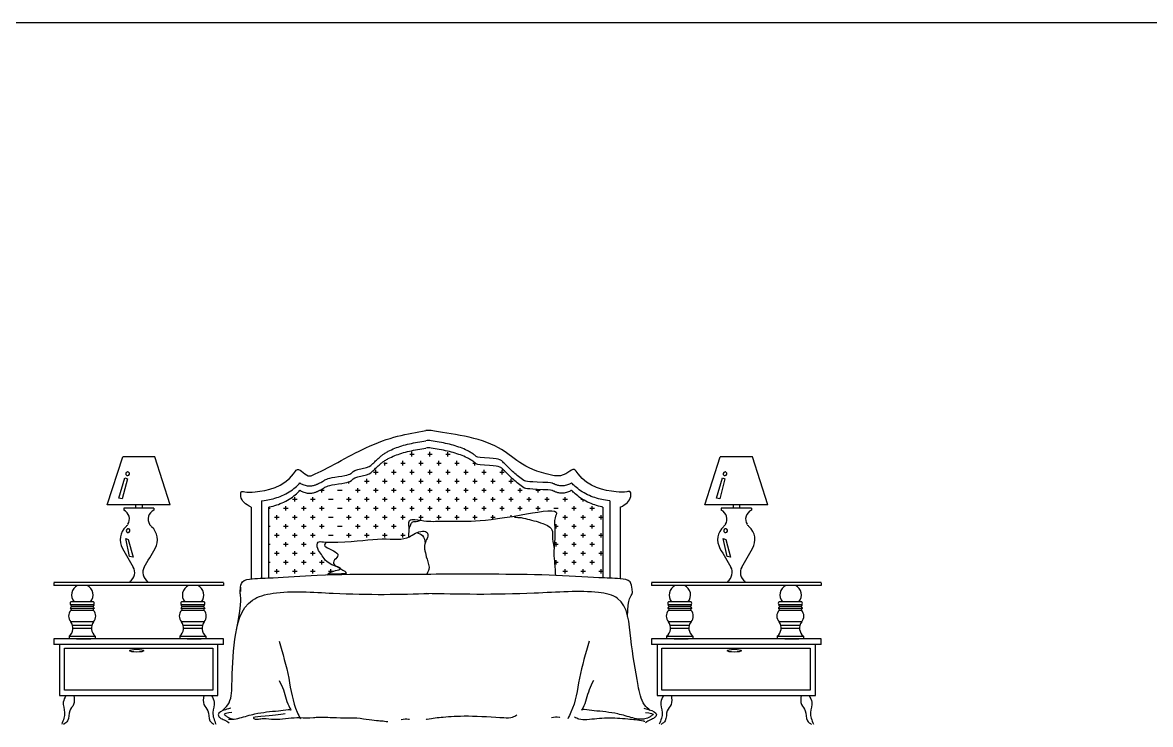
# Model space of a CAD drawing. Header units: millimetres. Extents: x 6388 to 59789, y -18725 to 8137.
# Drawn here: x 28674 to 32649, y -4990 to -2515 of the extents above; entities that cross this region are included whole.
import ezdxf

# ---------------------------------------------------------------- set-up
doc = ezdxf.new("R2010")
doc.units = ezdxf.units.MM
doc.layers.add('www.cad-blocks.net', color=7, linetype='Continuous')

# ---------------------------------------------------------------- blocks, each defined once
blk = doc.blocks.new('A$C3F6F0378')
for p, q in [((1262.2, 944.7), (1262.2, 960.5)), ((1325.7, 944.7), (1325.7, 960.5)), ((1389.2, 944.7), (1389.2, 959.9)), ((188.6, 774.2), (242.7, 943.6)), ((356.2, 943.6), (242.7, 943.6)), ((410.4, 774.2), (356.2, 943.6)), ((1162.7, 920.9), (1174.9, 920.9)), ((1166.9, 912.9), (1166.9, 924)), ((1198.7, 944.7), (1198.7, 946.2)), ((1222.5, 920.9), (1238.4, 920.9)), ((1230.4, 912.9), (1230.4, 928.8)), ((1254.2, 952.6), (1270.1, 952.6)), ((1286, 920.9), (1301.9, 920.9)), ((1293.9, 912.9), (1293.9, 928.8)), ((1317.7, 952.6), (1333.6, 952.6)), ((1349.5, 920.9), (1365.4, 920.9)), ((1357.4, 912.9), (1357.4, 928.8)), ((1381.2, 952.6), (1397.1, 952.6)), ((1413, 920.9), (1428.9, 920.9)), ((1420.9, 912.9), (1420.9, 928.8)), ((1476.5, 920.9), (1485.8, 920.9)), ((1484.4, 912.9), (1484.4, 921.6)), ((2294.6, 774.2), (2348.7, 943.6)), ((2462.2, 943.6), (2348.7, 943.6)), ((2516.4, 774.2), (2462.2, 943.6)), ((1127.2, 889.1), (1143.1, 889.1)), ((1135.2, 881.2), (1135.2, 897)), ((1190.7, 889.1), (1206.6, 889.1)), ((1198.7, 881.2), (1198.7, 897)), ((1254.2, 889.1), (1270.1, 889.1)), ((1262.2, 881.2), (1262.2, 897)), ((1317.7, 889.1), (1333.6, 889.1)), ((1325.7, 881.2), (1325.7, 897)), ((1381.2, 889.1), (1397.1, 889.1)), ((1389.2, 881.2), (1389.2, 897)), ((1444.7, 889.1), (1460.6, 889.1)), ((1452.7, 881.2), (1452.7, 897)), ((1508.2, 889.1), (1524.1, 889.1)), ((1516.2, 881.2), (1516.2, 897)), ((1571.7, 889.1), (1587.6, 889.1)), ((1579.7, 881.2), (1579.7, 897)), ((229, 797.8), (250.3, 869.3)), ((259.4, 866.2), (241.2, 794.8)), ((250.3, 869.3), (259.4, 866.2)), ((1039.9, 849.4), (1039.9, 855.2)), ((1044.6, 857.4), (1047.9, 857.4)), ((1095.5, 857.4), (1111.4, 857.4)), ((1103.4, 849.4), (1103.4, 865.3)), ((1159, 857.4), (1174.9, 857.4)), ((1166.9, 849.4), (1166.9, 865.3)), ((1222.5, 857.4), (1238.4, 857.4)), ((1230.4, 849.4), (1230.4, 865.3)), ((1286, 857.4), (1301.9, 857.4)), ((1293.9, 849.4), (1293.9, 865.3)), ((1349.5, 857.4), (1365.4, 857.4)), ((1357.4, 849.4), (1357.4, 865.3)), ((1413, 857.4), (1428.9, 857.4)), ((1420.9, 849.4), (1420.9, 865.3)), ((1476.5, 857.4), (1492.4, 857.4)), ((1484.4, 849.4), (1484.4, 865.3)), ((1540, 857.4), (1555.9, 857.4)), ((1547.9, 849.4), (1547.9, 865.3)), ((1603.5, 857.4), (1619.4, 857.4)), ((1611.4, 849.4), (1611.4, 865.3)), ((2335.1, 797.8), (2356.3, 869.3)), ((2365.5, 866.2), (2347.3, 794.8)), ((2356.3, 869.3), (2365.5, 866.2)), ((241.2, 794.8), (229, 797.8)), ((849.4, 785.9), (849.4, 801.8)), ((881.2, 817.7), (881.2, 818.8)), ((912.9, 785.9), (912.9, 801.8)), ((937.5, 825.6), (952.6, 825.6)), ((944.7, 817.7), (944.7, 829.4)), ((1000.2, 825.6), (1016.1, 825.6)), ((1039.9, 785.9), (1039.9, 801.8)), ((1063.7, 825.6), (1079.6, 825.6)), ((1071.7, 817.7), (1071.7, 833.5)), ((1103.4, 785.9), (1103.4, 801.8)), ((1127.2, 825.6), (1143.1, 825.6)), ((1135.2, 817.7), (1135.2, 833.5)), ((1166.9, 785.9), (1166.9, 801.8)), ((1190.7, 825.6), (1206.6, 825.6)), ((1198.7, 817.7), (1198.7, 833.5)), ((1230.4, 785.9), (1230.4, 801.8)), ((1254.2, 825.6), (1270.1, 825.6)), ((1262.2, 817.7), (1262.2, 833.5)), ((1293.9, 785.9), (1293.9, 801.8)), ((1317.7, 825.6), (1333.6, 825.6)), ((1325.7, 817.7), (1325.7, 833.5)), ((1357.4, 785.9), (1357.4, 801.8)), ((1381.2, 825.6), (1397.1, 825.6)), ((1389.2, 817.7), (1389.2, 833.5)), ((1420.9, 785.9), (1420.9, 801.8)), ((1444.7, 825.6), (1460.6, 825.6)), ((1452.7, 817.7), (1452.7, 833.5)), ((1484.4, 785.9), (1484.4, 801.8)), ((1508.2, 825.6), (1524.1, 825.6)), ((1516.2, 817.7), (1516.2, 833.5)), ((1547.9, 785.9), (1547.9, 801.8)), ((1571.7, 825.6), (1587.6, 825.6)), ((1579.7, 817.7), (1579.7, 833.5)), ((1611.4, 785.9), (1611.4, 801.8)), ((1635.2, 825.6), (1651.1, 825.6)), ((1643.2, 817.7), (1643.2, 833.5)), ((1674.9, 785.9), (1674.9, 801.8)), ((1698.7, 825.6), (1714.6, 825.6)), ((1706.7, 817.7), (1706.7, 828.2)), ((1738.4, 785.9), (1738.4, 801.8)), ((1770.2, 818.9), (1770.2, 818.9)), ((1801.9, 785.9), (1801.9, 801.8)), ((2347.3, 794.8), (2335.1, 797.8)), ((410.4, 774.2), (188.6, 774.2)), ((246.2, 763), (246.2, 755.2)), ((246.2, 763), (246.2, 755.2)), ((352.5, 763), (246.2, 763)), ((287.7, 774.2), (287.7, 763)), ((311, 763), (287.7, 763)), ((311, 774.2), (311, 763)), ((352.5, 763), (352.5, 755.2)), ((352.5, 763), (352.5, 755.2)), ((757.1, 762.1), (762.1, 762.1)), ((809.7, 762.1), (825.6, 762.1)), ((817.7, 754.2), (817.7, 770)), ((841.5, 793.9), (857.4, 793.9)), ((873.2, 762.1), (889.1, 762.1)), ((881.2, 754.2), (881.2, 770)), ((905, 793.9), (920.9, 793.9)), ((936.7, 762.1), (952.6, 762.1)), ((944.7, 754.2), (944.7, 770)), ((968.5, 793.9), (984.4, 793.9)), ((1000.2, 762.1), (1016.1, 762.1)), ((1032, 793.9), (1047.9, 793.9)), ((1063.7, 762.1), (1079.6, 762.1)), ((1071.7, 754.2), (1071.7, 770)), ((1095.5, 793.9), (1111.4, 793.9)), ((1127.2, 762.1), (1143.1, 762.1)), ((1135.2, 754.2), (1135.2, 770)), ((1159, 793.9), (1174.9, 793.9)), ((1190.7, 762.1), (1206.6, 762.1)), ((1198.7, 754.2), (1198.7, 770)), ((1222.5, 793.9), (1238.4, 793.9)), ((1254.2, 762.1), (1270.1, 762.1)), ((1262.2, 754.2), (1262.2, 770)), ((1286, 793.9), (1301.9, 793.9)), ((1317.7, 762.1), (1333.6, 762.1)), ((1325.7, 754.2), (1325.7, 770)), ((1349.5, 793.9), (1365.4, 793.9)), ((1381.2, 762.1), (1397.1, 762.1)), ((1389.2, 754.2), (1389.2, 770)), ((1413, 793.9), (1428.9, 793.9)), ((1444.7, 762.1), (1460.6, 762.1)), ((1452.7, 754.2), (1452.7, 770)), ((1476.5, 793.9), (1492.4, 793.9)), ((1508.2, 762.1), (1524.1, 762.1)), ((1516.2, 754.2), (1516.2, 770)), ((1540, 793.9), (1555.9, 793.9)), ((1571.7, 762.1), (1587.6, 762.1)), ((1579.7, 754.2), (1579.7, 770)), ((1603.5, 793.9), (1619.4, 793.9)), ((1635.2, 762.1), (1651.1, 762.1)), ((1643.2, 754.2), (1643.2, 770)), ((1667, 793.9), (1682.9, 793.9)), ((1698.7, 762.1), (1714.6, 762.1)), ((1706.7, 754.2), (1706.7, 770)), ((1730.5, 793.9), (1746.4, 793.9)), ((1762.2, 762.1), (1778.1, 762.1)), ((1794, 793.9), (1809.9, 793.9)), ((1825.7, 762.1), (1841.6, 762.1)), ((1833.7, 754.2), (1833.7, 770)), ((1857.5, 793.9), (1863, 793.9)), ((1865.4, 785.9), (1865.4, 792.4)), ((1889.2, 762.1), (1905.1, 762.1)), ((1897.2, 754.2), (1897.2, 770)), ((2516.4, 774.2), (2294.6, 774.2)), ((2352.3, 763), (2352.3, 755.2)), ((2352.3, 763), (2352.3, 755.2)), ((2458.6, 763), (2352.3, 763)), ((2393.8, 774.2), (2393.8, 763)), ((2417.1, 763), (2393.8, 763)), ((2417.1, 774.2), (2417.1, 763)), ((2458.6, 763), (2458.6, 755.2)), ((2458.6, 763), (2458.6, 755.2)), ((778, 730.4), (793.9, 730.4)), ((785.9, 722.4), (785.9, 738.3)), ((841.5, 730.4), (857.4, 730.4)), ((849.4, 722.4), (849.4, 738.3)), ((905, 730.4), (920.9, 730.4)), ((912.9, 722.4), (912.9, 738.3)), ((968.5, 730.4), (984.4, 730.4)), ((1032, 730.4), (1047.9, 730.4)), ((1039.9, 722.4), (1039.9, 738.3)), ((1095.5, 730.4), (1111.4, 730.4)), ((1103.4, 722.4), (1103.4, 738.3)), ((1159, 730.4), (1174.9, 730.4)), ((1166.9, 722.4), (1166.9, 738.3)), ((1222.5, 730.4), (1238.4, 730.4)), ((1230.4, 722.4), (1230.4, 738.3)), ((1286, 730.4), (1301.9, 730.4)), ((1293.9, 722.4), (1293.9, 738.3)), ((1349.5, 730.4), (1365.4, 730.4)), ((1357.4, 722.4), (1357.4, 738.3)), ((1413, 730.4), (1428.9, 730.4)), ((1420.9, 722.4), (1420.9, 738.3)), ((1476.5, 730.4), (1492.4, 730.4)), ((1484.4, 722.4), (1484.4, 738.3)), ((1540, 730.4), (1555.9, 730.4)), ((1547.9, 723.4), (1547.9, 738.3)), ((1611.4, 732.6), (1611.4, 738.3)), ((1794, 730.4), (1809.9, 730.4)), ((1801.9, 722.4), (1801.9, 738.3)), ((1857.5, 730.4), (1873.4, 730.4)), ((1865.4, 722.4), (1865.4, 738.3)), ((1921, 730.4), (1935.3, 730.4)), ((1928.9, 722.4), (1928.9, 738.3)), ((757.1, 698.6), (762.1, 698.6)), ((809.7, 698.6), (825.6, 698.6)), ((817.7, 690.7), (817.7, 706.5)), ((873.2, 698.6), (889.1, 698.6)), ((881.2, 690.7), (881.2, 706.5)), ((936.7, 698.6), (952.6, 698.6)), ((944.7, 690.7), (944.7, 706.5)), ((1000.2, 698.6), (1016.1, 698.6)), ((1063.7, 698.6), (1079.6, 698.6)), ((1071.7, 690.7), (1071.7, 706.5)), ((1127.2, 698.6), (1143.1, 698.6)), ((1135.2, 690.7), (1135.2, 706.5)), ((1190.7, 698.6), (1206.6, 698.6)), ((1198.7, 690.7), (1198.7, 706.5)), ((1765.2, 698.6), (1778.1, 698.6)), ((1770.2, 690.7), (1770.2, 706.5)), ((1825.7, 698.6), (1841.6, 698.6)), ((1833.7, 690.7), (1833.7, 706.5)), ((1889.2, 698.6), (1905.1, 698.6)), ((1897.2, 690.7), (1897.2, 706.5)), ((253.5, 655.6), (262.6, 652.5)), ((267.2, 592.3), (253.5, 655.6)), ((262.6, 652.5), (279.4, 589.2)), ((778, 666.9), (793.9, 666.9)), ((785.9, 658.9), (785.9, 674.8)), ((817.7, 627.2), (817.7, 643)), ((841.5, 666.9), (857.4, 666.9)), ((849.4, 658.9), (849.4, 674.8)), ((881.2, 627.2), (881.2, 643)), ((905, 666.9), (920.9, 666.9)), ((912.9, 658.9), (912.9, 674.8)), ((968.5, 666.9), (984.4, 666.9)), ((1032, 666.9), (1047.9, 666.9)), ((1039.9, 658.9), (1039.9, 674.8)), ((1095.5, 666.9), (1111.4, 666.9)), ((1103.4, 658.9), (1103.4, 674.8)), ((1159, 666.9), (1174.9, 666.9)), ((1166.9, 658.9), (1166.9, 674.8)), ((1222.5, 666.9), (1238.4, 666.9)), ((1230.4, 658.9), (1230.4, 674.8)), ((1770.2, 627.2), (1770.2, 643)), ((1794, 666.9), (1809.9, 666.9)), ((1801.9, 658.9), (1801.9, 674.8)), ((1833.7, 627.2), (1833.7, 643)), ((1857.5, 666.9), (1873.4, 666.9)), ((1865.4, 658.9), (1865.4, 674.8)), ((1897.2, 627.2), (1897.2, 643)), ((1921, 666.9), (1935.3, 666.9)), ((1928.9, 658.9), (1928.9, 674.8)), ((2359.5, 655.6), (2368.6, 652.5)), ((2373.2, 592.3), (2359.5, 655.6)), ((2368.6, 652.5), (2385.4, 589.2)), ((757.1, 635.1), (762.1, 635.1)), ((778, 603.4), (793.9, 603.4)), ((785.9, 595.4), (785.9, 611.3)), ((809.7, 635.1), (825.6, 635.1)), ((841.5, 603.4), (857.4, 603.4)), ((849.4, 595.4), (849.4, 611.3)), ((873.2, 635.1), (889.1, 635.1)), ((905, 603.4), (920.9, 603.4)), ((912.9, 595.4), (912.9, 611.3)), ((1764.2, 635.1), (1778.1, 635.1)), ((1794, 603.4), (1809.9, 603.4)), ((1801.9, 595.4), (1801.9, 611.3)), ((1825.7, 635.1), (1841.6, 635.1)), ((1857.5, 603.4), (1873.4, 603.4)), ((1865.4, 595.4), (1865.4, 611.3)), ((1889.2, 635.1), (1905.1, 635.1)), ((1921, 603.4), (1935.3, 603.4)), ((1928.9, 595.4), (1928.9, 611.3)), ((279.4, 589.2), (267.2, 592.3)), ((757.1, 571.6), (762.1, 571.6)), ((809.7, 571.6), (825.6, 571.6)), ((817.7, 563.7), (817.7, 579.5)), ((873.2, 571.6), (889.1, 571.6)), ((881.2, 563.7), (881.2, 579.5)), ((936.7, 571.6), (952.6, 571.6)), ((944.7, 563.7), (944.7, 579.5)), ((1764.5, 571.6), (1778.1, 571.6)), ((1770.2, 563.7), (1770.2, 579.5)), ((1825.7, 571.6), (1841.6, 571.6)), ((1833.7, 563.7), (1833.7, 579.5)), ((1889.2, 571.6), (1905.1, 571.6)), ((1897.2, 563.7), (1897.2, 579.5)), ((2385.4, 589.2), (2373.2, 592.3)), ((778, 539.9), (793.9, 539.9)), ((785.9, 531.9), (785.9, 547.8)), ((841.5, 539.9), (857.4, 539.9)), ((849.4, 531.9), (849.4, 547.8)), ((905, 539.9), (920.9, 539.9)), ((912.9, 531.9), (912.9, 547.8)), ((968.5, 539.9), (984.4, 539.9)), ((976.4, 536.8), (976.4, 547.8)), ((1794, 539.9), (1809.9, 539.9)), ((1801.9, 531.9), (1801.9, 547.8)), ((1857.5, 539.9), (1873.4, 539.9)), ((1865.4, 531.9), (1865.4, 547.8)), ((1921, 539.9), (1935.3, 539.9)), ((1928.9, 531.9), (1928.9, 547.8)), ((598.4, 500), (0, 500)), ((0, 499.7), (0, 489.7)), ((598.4, 490), (0, 490)), ((598.4, 499.7), (598.4, 489.7)), ((658.9, 468.4), (658.9, 484.3)), ((2704.5, 500), (2106.1, 500)), ((2106.1, 499.7), (2106.1, 489.7)), ((2704.5, 490), (2106.1, 490)), ((2704.5, 499.7), (2704.5, 489.7)), ((141.9, 409.3), (58.1, 409.3)), ((140, 432.2), (60, 432.2)), ((140, 432.2), (60, 432.2)), ((140, 422.2), (60, 422.2)), ((140, 402.2), (60, 402.2)), ((138.2, 415.4), (61.8, 415.4)), ((531.8, 409.3), (447.9, 409.3)), ((529.9, 432.2), (449.9, 432.2)), ((529.9, 432.2), (449.9, 432.2)), ((529.9, 422.2), (449.9, 422.2)), ((529.9, 402.2), (449.9, 402.2)), ((528.1, 415.4), (451.7, 415.4)), ((2248, 409.3), (2164.1, 409.3)), ((2246.1, 432.2), (2166.1, 432.2)), ((2246.1, 432.2), (2166.1, 432.2)), ((2246.1, 422.2), (2166.1, 422.2)), ((2246.1, 402.2), (2166.1, 402.2)), ((2244.2, 415.4), (2167.9, 415.4)), ((2637.9, 409.3), (2554, 409.3)), ((2635.9, 432.2), (2555.9, 432.2)), ((2635.9, 432.2), (2555.9, 432.2)), ((2635.9, 422.2), (2555.9, 422.2)), ((2635.9, 402.2), (2555.9, 402.2)), ((2634.1, 415.4), (2557.7, 415.4)), ((140, 362.2), (60, 362.2)), ((529.9, 362.2), (449.9, 362.2)), ((2246.1, 362.2), (2166.1, 362.2)), ((2635.9, 362.2), (2555.9, 362.2)), ((133.7, 349.2), (66.3, 349.2)), ((132.4, 338.7), (67.5, 338.7)), ((523.5, 349.2), (456.2, 349.2)), ((522.3, 338.7), (457.4, 338.7)), ((2239.7, 349.2), (2172.4, 349.2)), ((2238.5, 338.7), (2173.6, 338.7)), ((2629.6, 349.2), (2562.2, 349.2)), ((2628.4, 338.7), (2563.5, 338.7)), ((0, 302.2), (0, 282.2)), ((598.4, 302.2), (0, 302.2)), ((598.4, 282.2), (0, 282.2)), ((20, 282.2), (20, 102.2)), ((53.7, 311), (53.7, 302.2)), ((146.3, 310.3), (53.7, 310.3)), ((80, 302.2), (120, 302.2)), ((80, 302.2), (130, 302.2)), ((146.3, 311), (146.3, 302.2)), ((443.6, 311), (443.6, 302.2)), ((536.1, 310.3), (443.6, 310.3)), ((469.9, 302.2), (509.9, 302.2)), ((469.9, 302.2), (519.9, 302.2)), ((536.1, 311), (536.1, 302.2)), ((578.4, 102.2), (578.4, 282.2)), ((598.4, 282.2), (598.4, 302.2)), ((2106.1, 302.2), (2106.1, 282.2)), ((2704.5, 302.2), (2106.1, 302.2)), ((2704.5, 282.2), (2106.1, 282.2)), ((2126.1, 282.2), (2126.1, 102.2)), ((2159.8, 311), (2159.8, 302.2)), ((2252.3, 310.3), (2159.8, 310.3)), ((2186.1, 302.2), (2226.1, 302.2)), ((2186.1, 302.2), (2236.1, 302.2)), ((2252.3, 311), (2252.3, 302.2)), ((2549.7, 311), (2549.7, 302.2)), ((2642.2, 310.3), (2549.7, 310.3)), ((2575.9, 302.2), (2615.9, 302.2)), ((2575.9, 302.2), (2625.9, 302.2)), ((2642.2, 311), (2642.2, 302.2)), ((2684.5, 102.2), (2684.5, 282.2)), ((2704.5, 282.2), (2704.5, 302.2)), ((37.2, 268.9), (560.2, 268.9)), ((37.2, 120.8), (37.2, 268.9)), ((560.2, 268.9), (560.2, 120.8)), ((2143.3, 268.9), (2666.3, 268.9)), ((2143.3, 120.8), (2143.3, 268.9)), ((2666.3, 268.9), (2666.3, 120.8)), ((560.2, 120.8), (37.2, 120.8)), ((2666.3, 120.8), (2143.3, 120.8)), ((20, 102.2), (578.4, 102.2)), ((2126.1, 102.2), (2684.5, 102.2))]:
    blk.add_line(p, q)
at = {"ltscale": 20}
for p, q in [((695.7, 766.2), (695.7, 513.2)), ((732.5, 788.3), (732.5, 515.5)), ((757.1, 766), (757.1, 516.6)), ((1935.3, 766), (1935.3, 516.7)), ((1959.8, 788.3), (1959.8, 515.7)), ((1996.6, 766.2), (1996.6, 513.5))]:
    blk.add_line(p, q, dxfattribs=at)
for centre in [(1320.3, 981.3), (1320.4, 945.7), (1320.4, 919.9)]:
    blk.add_arc(centre, 55.2, 80.5605, 99.4395, dxfattribs=at)
for centre, radius, start, end in [((259.7, 883.6), 6.48, 168.6084, 233.2112), ((259.7, 883.6), 6.49, 104.0344, 168.6084), ((259.6, 883.5), 6.42, 233.2112, 255.9722), ((260, 883.6), 6.51, 78.6968, 107.1924), ((259.7, 883.8), 6.69, 255.9722, 278.2688), ((259.7, 883.9), 6.81, 278.2688, 342.9026), ((260, 883.7), 6.5, 50.1648, 78.6968), ((260.1, 883.8), 6.35, 342.9026, 50.1648), ((2365.7, 883.6), 6.48, 168.6084, 233.2112), ((2365.7, 883.6), 6.49, 104.0344, 168.6084), ((2365.7, 883.5), 6.42, 233.2112, 255.9722), ((2366.1, 883.6), 6.51, 78.6968, 107.1924), ((2365.7, 883.8), 6.69, 255.9722, 278.2688), ((2365.7, 883.9), 6.81, 278.2688, 342.9026), ((2366.1, 883.7), 6.5, 50.1648, 78.6968), ((2366.2, 883.8), 6.35, 342.9026, 50.1648), ((232.6, 724.1), 33.9, 326.6744, 66.3416), ((366.1, 724.1), 33.9, 113.6584, 213.3256), ((2338.7, 724.1), 33.9, 326.6744, 66.3416), ((2472.2, 724.1), 33.9, 113.6584, 213.3256), ((295.2, 651.2), 61.5, 132.0366, 209.8723), ((231, 722.3), 34.4, 312.0366, 330.6067), ((261.7, 682.8), 6.48, 168.6084, 233.2112), ((261.7, 682.8), 6.49, 104.0344, 168.6084), ((261.6, 682.8), 6.42, 233.2112, 255.9722), ((262, 682.9), 6.51, 78.6968, 107.1924), ((261.7, 683), 6.69, 255.9722, 278.2688), ((261.7, 683.1), 6.81, 278.2688, 342.9026), ((262, 682.9), 6.5, 50.1648, 78.6968), ((262.1, 683), 6.35, 342.9026, 50.1648), ((367.7, 722.3), 34.4, 209.3933, 227.9634), ((303.6, 651.2), 61.5, 330.1277, 47.9634), ((2401.2, 651.2), 61.5, 132.0366, 209.8723), ((2337, 722.3), 34.4, 312.0366, 330.6067), ((2367.7, 682.8), 6.48, 168.6084, 233.2112), ((2367.7, 682.8), 6.49, 104.0344, 168.6084), ((2367.7, 682.8), 6.42, 233.2112, 255.9722), ((2367.8, 683), 6.69, 255.9722, 278.2688), ((2368.1, 682.9), 6.51, 78.6968, 107.1924), ((2367.8, 683.1), 6.81, 278.2688, 342.9026), ((2368.1, 682.9), 6.5, 50.1648, 78.6968), ((2368.2, 683), 6.35, 342.9026, 50.1648), ((2473.8, 722.3), 34.4, 209.3933, 227.9634), ((2409.6, 651.2), 61.5, 330.1277, 47.9634), ((9112.8, 5715.8), 10230.1, 209.87228, 210.29853), ((-8514, 5715.8), 10230.1, 329.70147, 330.12772), ((11218.8, 5715.8), 10230.1, 209.87228, 210.29853), ((-6408, 5715.8), 10230.1, 329.70147, 330.12772), ((247.8, 535.9), 37.3, 302.5427, 30.2985), ((350.9, 535.9), 37.3, 149.7015, 237.4573), ((2353.9, 535.9), 37.3, 302.5427, 30.2985), ((2457, 535.9), 37.3, 149.7015, 237.4573), ((100.5, 456.1), 37.8, 115.9414, 219.2084), ((100.5, 456.1), 37.8, 320.7916, 64.0586), ((490.9, 456.1), 37.8, 115.9414, 219.2084), ((490.9, 456.1), 37.8, 320.7916, 64.0586), ((2206.6, 456.1), 37.8, 115.9414, 219.2084), ((2206.6, 456.1), 37.8, 320.7916, 64.0586), ((2597, 456.1), 37.8, 115.9414, 219.2084), ((2597, 456.1), 37.8, 320.7916, 64.0586), ((82, 382.2), 29.7, 137.7452, 222.2548), ((63.7, 427.2), 6.24, 126.78, 233.22), ((136.2, 427.2), 6.24, 306.78, 53.22), ((118, 382.2), 29.7, 317.7452, 42.2548), ((471.9, 382.2), 29.7, 137.7452, 222.2548), ((453.6, 427.2), 6.24, 126.78, 233.22), ((526.1, 427.2), 6.24, 306.78, 53.22), ((507.8, 382.2), 29.7, 317.7452, 42.2548), ((2188.1, 382.2), 29.7, 137.7452, 222.2548), ((2169.8, 427.2), 6.24, 126.78, 233.22), ((2242.3, 427.2), 6.24, 306.78, 53.22), ((2224, 382.2), 29.7, 317.7452, 42.2548), ((2577.9, 382.2), 29.7, 137.7452, 222.2548), ((2559.7, 427.2), 6.24, 126.78, 233.22), ((2632.2, 427.2), 6.24, 306.78, 53.22), ((2613.9, 382.2), 29.7, 317.7452, 42.2548), ((30.6, 339.8), 37, 308.7547, 37.2668), ((169.4, 339.8), 37, 142.7332, 231.2453), ((420.5, 339.8), 37, 308.7547, 37.2668), ((559.3, 339.8), 37, 142.7332, 231.2453), ((2136.7, 339.8), 37, 308.7547, 37.2668), ((2275.4, 339.8), 37, 142.7332, 231.2453), ((2526.5, 339.8), 37, 308.7547, 37.2668), ((2665.3, 339.8), 37, 142.7332, 231.2453)]:
    blk.add_arc(centre, radius, start, end)
for centre in [(292.3, 260.1), (2398.3, 260.1)]:
    blk.add_ellipse(centre, major_axis=(25, 0), ratio=0.2)
for points, knots in [([(695.7, 766.2), (675.2, 775.8), (657.2, 791.6), (658.6, 824.3), (675.7, 817.9), (731.9, 819.9), (817.7, 836.7), (863.4, 913.8), (889.3, 869.9), (957.4, 896.6), (1128.9, 1003.6), (1245.7, 1025), (1311.4, 1035.8)], [12.417853, 12.417853, 12.417853, 12.417853, 68.394536, 90.665986, 114.156853, 157.554067, 281.869614, 298.858744, 338.737111, 347.060176, 470.423438, 625.498764, 625.498764, 625.498764, 625.498764]), ([(1996.6, 766.2), (2017.1, 775.8), (2035.1, 791.6), (2033.8, 824.3), (2016.6, 817.9), (1960.4, 819.9), (1874.7, 836.7), (1829, 913.8), (1803, 869.9), (1652.5, 896.6), (1584, 1003.6), (1395.1, 1025), (1329.4, 1035.8)], [12.417853, 12.417853, 12.417853, 12.417853, 68.394536, 90.665986, 114.156853, 157.554067, 281.869614, 298.858744, 338.737111, 347.060176, 470.423438, 625.498764, 625.498764, 625.498764, 625.498764]), ([(867.4, 851.3), (868.1, 850.9), (868.9, 850.4), (871.2, 849.1), (872.9, 848.2), (876.8, 846.3), (879, 845.4), (884, 843.6), (886.7, 842.8), (892, 841.7), (894.6, 841.4), (898.4, 841.1), (899.4, 841), (901.2, 841), (901.9, 841), (903.1, 841), (903.7, 841.1), (904.8, 841.1), (905.4, 841.2), (907, 841.3), (908.1, 841.4), (911.6, 841.9), (913.8, 842.3), (917.8, 843.3), (919.6, 843.9), (922.7, 844.9), (924.1, 845.5), (926.6, 846.4), (927.6, 846.9), (928.8, 847.4), (929.1, 847.5), (929.7, 847.8), (929.9, 847.9), (930.7, 848.2), (931.3, 848.5), (932.9, 849.2), (933.9, 849.7), (937.1, 851.3), (939.2, 852.3), (945.3, 855.5), (949.2, 857.8), (959.8, 864.4), (966.2, 869), (1040, 878.3), (1045.6, 883.1), (1056.3, 892.7), (1061.3, 897.5), (1112.2, 907), (1116.8, 911.6), (1125.6, 920.6), (1129.9, 924.9), (1138.3, 933), (1142.3, 936.8), (1148.2, 942), (1150, 943.5), (1153.3, 946.3), (1154.7, 947.4), (1157, 949.2), (1157.9, 949.9), (1159.7, 951.2), (1160.6, 951.8), (1163.4, 953.8), (1165.3, 955), (1171, 958.7), (1174.9, 961), (1186, 967), (1193.5, 970.4), (1209.3, 976.7), (1217.6, 979.5), (1235, 984.7), (1244, 987), (1262.7, 991.3), (1272.4, 993.3), (1291.8, 996.9), (1301.5, 998.6), (1311.3, 1000.2)], [328.6705, 328.6705, 328.6705, 328.6705, 329.609368, 329.609368, 331.487103, 331.487103, 333.620342, 333.620342, 335.753581, 335.753581, 337.507866, 337.507866, 338.182373, 338.182373, 338.607397, 338.607397, 338.959312, 338.959312, 339.311227, 339.311227, 340.015058, 340.015058, 341.722742, 341.722742, 343.430427, 343.430427, 345.138111, 345.138111, 346.845796, 346.845796, 347.37881, 347.37881, 347.911824, 347.911824, 348.977853, 348.977853, 351.109909, 351.109909, 355.374023, 355.374023, 363.902249, 363.902249, 379.258481, 379.258481, 394.614712, 394.614712, 409.970944, 409.970944, 425.327175, 425.327175, 440.683406, 440.683406, 456.039638, 456.039638, 463.285514, 463.285514, 469.01116, 469.01116, 472.593, 472.593, 476.17484, 476.17484, 483.338521, 483.338521, 497.665882, 497.665882, 522.309302, 522.309302, 546.952723, 546.952723, 571.596143, 571.596143, 596.239564, 596.239564, 619.876409, 619.876409, 619.876409, 619.876409]), ([(1824.9, 851.3), (1824.2, 850.9), (1823.5, 850.4), (1821.1, 849.1), (1819.5, 848.2), (1815.6, 846.3), (1813.3, 845.4), (1808.4, 843.6), (1805.7, 842.8), (1800.3, 841.7), (1797.7, 841.4), (1794, 841.1), (1792.9, 841), (1791.2, 841), (1790.5, 841), (1789.2, 841), (1788.6, 841.1), (1787.5, 841.1), (1787, 841.2), (1785.3, 841.3), (1784.3, 841.4), (1780.8, 841.9), (1778.6, 842.3), (1774.6, 843.3), (1772.8, 843.9), (1769.6, 844.9), (1768.2, 845.5), (1765.8, 846.4), (1764.7, 846.9), (1763.5, 847.4), (1763.2, 847.5), (1762.7, 847.8), (1762.4, 847.9), (1761.6, 848.2), (1761.1, 848.5), (1759.5, 849.2), (1758.4, 849.7), (1755.2, 851.3), (1753.2, 852.3), (1664.6, 855.5), (1660.7, 857.8), (1650.1, 864.4), (1643.7, 869), (1631.7, 878.3), (1626.1, 883.1), (1615.5, 892.7), (1610.4, 897.5), (1600.8, 907), (1596.2, 911.6), (1587.3, 920.6), (1583, 924.9), (1574.7, 933), (1570.6, 936.8), (1492.6, 942), (1490.8, 943.5), (1487.5, 946.3), (1486.1, 947.4), (1483.8, 949.2), (1482.9, 949.9), (1481.1, 951.2), (1480.2, 951.8), (1477.4, 953.8), (1475.5, 955), (1469.8, 958.7), (1465.9, 961), (1454.8, 967), (1447.3, 970.4), (1431.5, 976.7), (1423.2, 979.5), (1405.8, 984.7), (1396.8, 987), (1378.1, 991.3), (1368.4, 993.3), (1349, 996.9), (1339.3, 998.6), (1329.5, 1000.2)], [328.6705, 328.6705, 328.6705, 328.6705, 329.609368, 329.609368, 331.487103, 331.487103, 333.620342, 333.620342, 335.753581, 335.753581, 337.507866, 337.507866, 338.182373, 338.182373, 338.607397, 338.607397, 338.959312, 338.959312, 339.311227, 339.311227, 340.015058, 340.015058, 341.722742, 341.722742, 343.430427, 343.430427, 345.138111, 345.138111, 346.845796, 346.845796, 347.37881, 347.37881, 347.911824, 347.911824, 348.977853, 348.977853, 351.109909, 351.109909, 355.374023, 355.374023, 363.902249, 363.902249, 379.258481, 379.258481, 394.614712, 394.614712, 409.970943, 409.970943, 425.327175, 425.327175, 440.683406, 440.683406, 456.039637, 456.039637, 463.285514, 463.285514, 469.011154, 469.011154, 472.592992, 472.592992, 476.17483, 476.17483, 483.338506, 483.338506, 497.665857, 497.665857, 522.309275, 522.309275, 546.952693, 546.952693, 571.59611, 571.59611, 596.239528, 596.239528, 619.876409, 619.876409, 619.876409, 619.876409]), ([(867.4, 825.4), (868.1, 825), (868.9, 824.6), (871.2, 823.2), (872.9, 822.3), (876.8, 820.5), (879, 819.5), (884, 817.8), (886.7, 817), (892, 815.9), (894.6, 815.5), (898.4, 815.2), (899.4, 815.2), (901.2, 815.2), (901.9, 815.2), (903.1, 815.2), (903.7, 815.2), (904.8, 815.3), (905.4, 815.3), (907, 815.4), (908.1, 815.5), (911.6, 816), (913.8, 816.5), (917.8, 817.5), (919.6, 818), (922.7, 819.1), (924.1, 819.6), (926.6, 820.6), (927.6, 821), (928.8, 821.5), (929.1, 821.7), (929.7, 821.9), (929.9, 822), (930.7, 822.4), (931.3, 822.6), (932.9, 823.4), (933.9, 823.9), (937.1, 825.4), (939.2, 826.4), (945.3, 829.7), (949.2, 832), (959.8, 838.6), (966.2, 843.1), (1040, 852.4), (1045.6, 857.2), (1056.3, 866.8), (1061.3, 871.6), (1112.2, 881.1), (1116.8, 885.7), (1125.6, 894.7), (1129.9, 899), (1138.3, 907.1), (1142.3, 910.9), (1148.2, 916.1), (1150, 917.7), (1153.3, 920.4), (1154.7, 921.5), (1157, 923.3), (1157.9, 924), (1159.7, 925.3), (1160.6, 926), (1163.4, 927.9), (1165.3, 929.2), (1171, 932.8), (1174.9, 935.2), (1186, 941.1), (1193.5, 944.6), (1209.3, 950.8), (1217.6, 953.7), (1235, 958.8), (1244, 961.2), (1262.7, 965.5), (1272.4, 967.4), (1291.8, 971), (1301.5, 972.7), (1311.3, 974.3)], [328.6705, 328.6705, 328.6705, 328.6705, 329.609368, 329.609368, 331.487103, 331.487103, 333.620342, 333.620342, 335.753581, 335.753581, 337.507866, 337.507866, 338.182373, 338.182373, 338.607397, 338.607397, 338.959312, 338.959312, 339.311227, 339.311227, 340.015058, 340.015058, 341.722742, 341.722742, 343.430427, 343.430427, 345.138111, 345.138111, 346.845796, 346.845796, 347.37881, 347.37881, 347.911824, 347.911824, 348.977853, 348.977853, 351.109909, 351.109909, 355.374023, 355.374023, 363.902249, 363.902249, 379.258481, 379.258481, 394.614712, 394.614712, 409.970944, 409.970944, 425.327175, 425.327175, 440.683406, 440.683406, 456.039638, 456.039638, 463.285514, 463.285514, 469.01116, 469.01116, 472.593, 472.593, 476.17484, 476.17484, 483.338521, 483.338521, 497.665882, 497.665882, 522.309302, 522.309302, 546.952723, 546.952723, 571.596143, 571.596143, 596.239564, 596.239564, 619.876409, 619.876409, 619.876409, 619.876409]), ([(1824.9, 825.4), (1824.2, 825), (1823.5, 824.6), (1821.1, 823.2), (1819.5, 822.3), (1815.6, 820.5), (1813.3, 819.5), (1808.4, 817.8), (1805.7, 817), (1800.3, 815.9), (1797.7, 815.5), (1794, 815.2), (1792.9, 815.2), (1791.2, 815.2), (1790.5, 815.2), (1789.2, 815.2), (1788.6, 815.2), (1787.5, 815.3), (1787, 815.3), (1785.3, 815.4), (1784.3, 815.5), (1780.8, 816), (1778.6, 816.5), (1774.6, 817.5), (1772.8, 818), (1769.6, 819.1), (1768.2, 819.6), (1765.8, 820.6), (1764.7, 821), (1763.5, 821.5), (1763.2, 821.7), (1762.7, 821.9), (1762.4, 822), (1761.6, 822.4), (1761.1, 822.6), (1759.5, 823.4), (1758.4, 823.9), (1755.2, 825.4), (1753.2, 826.4), (1664.6, 829.7), (1660.7, 832), (1650.1, 838.6), (1643.7, 843.1), (1631.7, 852.4), (1626.1, 857.2), (1615.5, 866.8), (1610.4, 871.6), (1600.8, 881.1), (1596.2, 885.7), (1587.3, 894.7), (1583, 899), (1574.7, 907.1), (1570.6, 910.9), (1492.6, 916.1), (1490.8, 917.7), (1487.5, 920.4), (1486.1, 921.5), (1483.8, 923.3), (1482.9, 924), (1481.1, 925.3), (1480.2, 926), (1477.4, 927.9), (1475.5, 929.2), (1469.8, 932.8), (1465.9, 935.2), (1454.8, 941.1), (1447.3, 944.6), (1431.5, 950.8), (1423.2, 953.7), (1405.8, 958.8), (1396.8, 961.2), (1378.1, 965.5), (1368.4, 967.4), (1349, 971), (1339.3, 972.7), (1329.5, 974.3)], [328.6705, 328.6705, 328.6705, 328.6705, 329.609368, 329.609368, 331.487103, 331.487103, 333.620342, 333.620342, 335.753581, 335.753581, 337.507866, 337.507866, 338.182373, 338.182373, 338.607397, 338.607397, 338.959312, 338.959312, 339.311227, 339.311227, 340.015058, 340.015058, 341.722742, 341.722742, 343.430427, 343.430427, 345.138111, 345.138111, 346.845796, 346.845796, 347.37881, 347.37881, 347.911824, 347.911824, 348.977853, 348.977853, 351.109909, 351.109909, 355.374023, 355.374023, 363.902249, 363.902249, 379.258481, 379.258481, 394.614712, 394.614712, 409.970943, 409.970943, 425.327175, 425.327175, 440.683406, 440.683406, 456.039637, 456.039637, 463.285514, 463.285514, 469.011154, 469.011154, 472.592992, 472.592992, 476.17483, 476.17483, 483.338506, 483.338506, 497.665857, 497.665857, 522.309275, 522.309275, 546.952693, 546.952693, 571.59611, 571.59611, 596.239528, 596.239528, 619.876409, 619.876409, 619.876409, 619.876409]), ([(732.5, 788.3), (744.7, 789.4), (752.5, 790.8), (768.6, 794.5), (777, 796.7), (793.9, 802.3), (802.4, 805.7), (819.3, 813.7), (827.7, 818.4), (842.6, 828.5), (849.2, 833.6), (859.6, 843.1), (863.6, 847.1), (867.4, 851.3)], [179.330708, 179.330708, 179.330708, 179.330708, 196.086144, 196.086144, 213.445516, 213.445516, 230.804888, 230.804888, 248.16426, 248.16426, 262.451931, 262.451931, 271.832526, 271.832526, 271.832526, 271.832526]), ([(1959.8, 788.3), (1947.6, 789.5), (1939.9, 790.9), (1923.7, 794.5), (1915.4, 796.7), (1898.5, 802.3), (1889.9, 805.7), (1873, 813.7), (1864.6, 818.4), (1849.7, 828.5), (1843.2, 833.6), (1832.8, 843.1), (1828.8, 847.1), (1824.9, 851.3)], [179.400376, 179.400376, 179.400376, 179.400376, 196.086144, 196.086144, 213.445516, 213.445516, 230.804888, 230.804888, 248.16426, 248.16426, 262.451931, 262.451931, 271.832526, 271.832526, 271.832526, 271.832526]), ([(757.1, 766), (758.2, 766.3), (759.3, 766.5), (768.6, 768.6), (777, 770.9), (793.9, 776.5), (802.4, 779.8), (819.3, 787.9), (827.7, 792.6), (842.6, 802.7), (849.2, 807.8), (859.6, 817.2), (863.6, 821.2), (867.4, 825.4)], [193.740688, 193.740688, 193.740688, 193.740688, 196.086144, 196.086144, 213.445516, 213.445516, 230.804888, 230.804888, 248.16426, 248.16426, 262.451931, 262.451931, 271.832526, 271.832526, 271.832526, 271.832526]), ([(1935.3, 766), (1934.2, 766.3), (1933.1, 766.5), (1923.7, 768.6), (1915.4, 770.9), (1898.5, 776.5), (1889.9, 779.8), (1873, 787.9), (1864.6, 792.6), (1849.7, 802.7), (1843.2, 807.8), (1832.8, 817.2), (1828.8, 821.2), (1824.9, 825.4)], [193.740688, 193.740688, 193.740688, 193.740688, 196.086144, 196.086144, 213.445516, 213.445516, 230.804888, 230.804888, 248.16426, 248.16426, 262.451931, 262.451931, 271.832526, 271.832526, 271.832526, 271.832526])]:
    blk.add_open_spline(points, degree=3, knots=knots, dxfattribs=at)
at = {"ltscale": 5}
for points, knots in [([(1251.5, 660.5), (1251.8, 673.8), (1252.2, 692.2), (1250.9, 722.8), (1282.7, 722.3), (1319.1, 713.9), (1424.2, 721.3), (1489.1, 705.6), (1786.5, 765.5), (1764.9, 728.8), (1764.7, 698.2), (1767.9, 658.9), (1761, 614.3), (1764.1, 574.4), (1766.6, 548.7), (1767.9, 525.2)], [3.603347, 3.603347, 3.603347, 3.603347, 60.838375, 82.182907, 107.012175, 163.177093, 249.239778, 501.114283, 577.787612, 607.274607, 630.949286, 706.159707, 762.92633, 812.910096, 867.096105, 867.096105, 867.096105, 867.096105]), ([(1293.1, 719.7), (1288.2, 716.8), (1279.1, 713), (1263.5, 715.9), (1256.5, 703.2), (1253.3, 695), (1251.9, 690.7)], [16.588235, 16.588235, 16.588235, 16.588235, 39.368234, 56.465167, 72.647278, 91.317886, 91.317886, 91.317886, 91.317886]), ([(1623.4, 730.2), (1631.2, 730.2), (1644.4, 730.3), (1665.2, 725.1), (1763.6, 700.2), (1754.4, 664.8), (1760.1, 637.6), (1763, 624), (1763.1, 623.6)], [0, 0, 0, 0, 31.268494, 53.71641, 83.24833, 138.583941, 192.96698, 194.695488, 194.695488, 194.695488, 194.695488]), ([(964.3, 525.7), (965, 536.9), (1030.6, 547.7), (956.6, 565.4), (948, 599.2), (929.2, 612.7), (925.7, 647.1), (951.8, 642.5), (1054.9, 642.1), (1162.4, 661.2), (1239, 646.9), (1276.3, 678.9), (1316.3, 686.5), (1319.5, 660.6), (1309.9, 647.1), (1305, 623.9), (1309.2, 608.7), (1312.5, 586.6), (1326.7, 553.1), (1318.1, 538.8), (1314.8, 529.7)], [33.020195, 33.020195, 33.020195, 33.020195, 57.294753, 90.473933, 194.149416, 257.058105, 304.592565, 338.383824, 389.043604, 577.649845, 759.359611, 813.032269, 898.973184, 920.659088, 956.429806, 1000.911745, 1042.797508, 1121.842246, 1191.460876, 1213.109701, 1213.109701, 1213.109701, 1213.109701]), ([(1278.5, 676.1), (1286.8, 673.9), (1304.1, 667.4), (1307.6, 649.1), (1308.3, 637.8)], [13.535772, 13.535772, 13.535772, 13.535772, 45.871957, 87.312392, 87.312392, 87.312392, 87.312392]), ([(961.3, 642.9), (955.5, 638.3), (944, 626.2), (1030.7, 599.4), (953, 567.4), (1038.4, 539.7), (1029.3, 530.5), (966, 529.3)], [5.952535, 5.952535, 5.952535, 5.952535, 29.258845, 70.114919, 115.518645, 162.322231, 169.813565, 169.813565, 169.813565, 169.813565]), ([(643.4, 331.9), (665.9, 445.8), (654.5, 454.3), (658, 480.9), (661.2, 509.9), (714.1, 515.4), (786.5, 516.7), (1040.5, 536.6), (1224.6, 526.5), (1352.9, 530.4)], [0, 0, 0, 0, 32.681627, 48.455722, 75.25348, 112.004017, 183.381957, 310.642358, 688.088714, 688.088714, 688.088714, 688.088714]), ([(2022.3, 380), (2023.2, 448.3), (2041.3, 454.3), (2037.8, 480.9), (2034.7, 509.9), (1981.7, 515.4), (1909.3, 516.7), (1667.8, 533.2), (1476.1, 527.9), (1347.4, 530.2)], [0, 0, 0, 0, 32.681627, 48.455722, 75.25348, 112.004017, 183.381957, 310.642358, 588.939547, 588.939547, 588.939547, 588.939547]), ([(594.1, 49), (601.1, 55.3), (626, 78.1), (628.7, 172), (631.8, 287.1), (663.1, 436.6), (808.3, 475), (1037.5, 455.3), (1227.9, 458.5), (1322.1, 461.7)], [0, 0, 0, 0, 28.320233, 100.953775, 269.820348, 420.691469, 489.161544, 656.134073, 940.569207, 940.569207, 940.569207, 940.569207]), ([(2101.8, 49), (2094.8, 55.3), (2069.8, 78.1), (2053.9, 172), (2031.7, 287.1), (2023.3, 445.1), (1887.5, 475), (1637.7, 455.3), (1416.4, 458.5), (1314.5, 461.4)], [0, 0, 0, 0, 28.320233, 100.953775, 269.820348, 420.691469, 489.161544, 656.134073, 940.569207, 940.569207, 940.569207, 940.569207]), ([(794.2, 155.1), (799.6, 144.1), (814.7, 112.8), (821.4, 74.6), (834.4, 53), (835.9, 50.7)], [0, 0, 0, 0, 37.234018, 105.386078, 113.844905, 113.844905, 113.844905, 113.844905]), ([(1901.7, 155.1), (1896.3, 144.1), (1881.1, 112.8), (1874.4, 74.6), (1861.4, 53), (1859.9, 50.7)], [0, 0, 0, 0, 37.234018, 105.386078, 113.844905, 113.844905, 113.844905, 113.844905]), ([(615.5, 18.4), (620.3, 18.3), (633.7, 17.9), (664.9, 24.9), (717, 41.9), (776.4, 46.5), (816.6, 50.9), (832.8, 53.1), (835.5, 51), (835.9, 50.7)], [0, 0, 0, 0, 14.447875, 40.468341, 96.220884, 181.018327, 216.046098, 224.609189, 226.185962, 226.185962, 226.185962, 226.185962]), ([(2080.3, 18.4), (2075.6, 18.3), (2062.2, 17.9), (2030.9, 24.9), (1978.8, 41.9), (1919.5, 46.5), (1879.3, 50.9), (1863, 53.1), (1860.4, 51), (1859.9, 50.7)], [0, 0, 0, 0, 14.447875, 40.468341, 96.220884, 181.018327, 216.046098, 224.609189, 226.185962, 226.185962, 226.185962, 226.185962]), ([(815.7, 37.2), (795, 34.1), (767.8, 30.1), (693.6, 25.5), (716, 16.2), (729.8, 21.8), (754.8, 20), (787, 17), (826.3, 22.8), (869.3, 25.1), (905.1, 21.9), (935.5, 27.3), (1029.7, 21.6), (1063.4, 26), (1134.3, 13.3), (1155.4, 13.6), (1169.6, 10.9), (1177, 9.9)], [0, 0, 0, 0, 87.513803, 114.592793, 124.77702, 141.903576, 160.817021, 198.691115, 240.471478, 280.23486, 329.410006, 348.41762, 373.077233, 428.05708, 447.802257, 468.691939, 491.310217, 491.310217, 491.310217, 491.310217]), ([(1224.5, 17.5), (1233.4, 18.9), (1243.5, 21.4), (1252.6, 17.9), (1253.7, 17.5)], [516.212662, 516.212662, 516.212662, 516.212662, 542.681017, 546.007116, 546.007116, 546.007116, 546.007116]), ([(1311.8, 17.5), (1313.3, 17.9), (1334, 23.1), (1377.5, 26.3), (1445.4, 32.7), (1573.8, 24.6), (1614, 23), (1627.1, 30.7), (1632, 33.6)], [590.079786, 590.079786, 590.079786, 590.079786, 594.646549, 651.888327, 725.747367, 797.841373, 826.274406, 843.189267, 843.189267, 843.189267, 843.189267]), ([(1754.5, 25.1), (1763.4, 26.5), (1773.5, 29), (1782.6, 25.5), (1783.6, 25.1)], [516.212662, 516.212662, 516.212662, 516.212662, 542.681017, 546.007116, 546.007116, 546.007116, 546.007116]), ([(2083.5, 9.9), (2082, 10.3), (2061.3, 15.5), (2017.8, 18.7), (1949.9, 25.1), (1893.7, 17), (1853.5, 15.4), (1840.4, 23.1), (1835.5, 26)], [590.079786, 590.079786, 590.079786, 590.079786, 594.646549, 651.888327, 725.747367, 797.841373, 826.274406, 843.189267, 843.189267, 843.189267, 843.189267])]:
    blk.add_open_spline(points, degree=3, knots=knots, dxfattribs=at)
for points in [[(60, 422.2), (59.5, 419.1), (61.8, 417), (60.1, 413), (58.1, 409.2), (61.6, 404.9), (60, 402.2)], [(140, 422.2), (140.5, 419.1), (138.1, 417), (139.9, 413), (141.9, 409.2), (138.4, 404.9), (140, 402.2)], [(449.9, 422.2), (449.4, 419.1), (451.7, 417), (450, 413), (447.9, 409.2), (451.4, 404.9), (449.9, 402.2)], [(529.8, 422.2), (530.3, 419.1), (528, 417), (529.7, 413), (531.8, 409.2), (528.3, 404.9), (529.8, 402.2)], [(2166.1, 422.2), (2165.6, 419.1), (2167.9, 417), (2166.2, 413), (2164.1, 409.2), (2167.6, 404.9), (2166.1, 402.2)], [(2246, 422.2), (2246.5, 419.1), (2244.2, 417), (2245.9, 413), (2248, 409.2), (2244.5, 404.9), (2246, 402.2)], [(2555.9, 422.2), (2555.5, 419.1), (2557.8, 417), (2556, 413), (2554, 409.2), (2557.5, 404.9), (2555.9, 402.2)], [(2635.9, 422.2), (2636.4, 419.1), (2634.1, 417), (2635.8, 413), (2637.8, 409.2), (2634.4, 404.9), (2635.9, 402.2)], [(42.9, 101.6), (33.4, 78.8), (38.1, 42.7), (27.7, 0.9)], [(70.4, 101.6), (69.5, 70.3), (56.2, 48.4), (48.6, 13.3), (34.3, 0)], [(528.3, 101.6), (529.3, 70.3), (542.6, 48.4), (550.2, 13.3), (564.5, 0)], [(555.9, 101.6), (565.4, 78.8), (560.7, 42.7), (571.1, 0.9)], [(2148.9, 101.6), (2139.4, 78.8), (2144.2, 42.7), (2133.7, 0.9)], [(2176.5, 101.6), (2175.5, 70.3), (2162.2, 48.4), (2154.6, 13.3), (2140.4, 0)], [(2634.4, 101.6), (2635.4, 70.3), (2648.7, 48.4), (2656.3, 13.3), (2670.5, 0)], [(2662, 101.6), (2671.5, 78.8), (2666.7, 42.7), (2677.2, 0.9)]]:
    blk.add_spline(points, degree=3)
for points in [[(794.2, 293.6), (827.9, 162.6), (857.8, 42.8), (869.1, 20.4)], [(1886.4, 293.6), (1852.7, 162.6), (1822.8, 42.8), (1811.5, 20.4)], [(624.2, 57.4), (605, 52), (579.2, 33.7), (585.6, 24), (600.7, 16.1), (617.8, 5.9)], [(628, 41.8), (601.1, 33.9), (606.4, 30.6), (616.1, 24.1), (634.3, 18.4)], [(2084.9, 41.8), (2111.8, 33.9), (2106.5, 30.6), (2096.8, 24.1), (2078.6, 18.4)], [(2079, 57.4), (2098.2, 52), (2124, 33.7), (2117.6, 24), (2102.5, 16.1), (2085.5, 5.9)]]:
    blk.add_spline(points, degree=3, dxfattribs=at)
blk = doc.blocks.new('FORMAT')
at = {"color": 155, "true_color": 0x546d8e}
blk.add_line((10116.5, -2515.3), (59789.4, -2515.3), dxfattribs=at)

msp = doc.modelspace()

# ---------------------------------------------------------------- block references
msp.add_blockref('A$C3F6F0378', (28784.1, -4989.6))
at = {"layer": 'www.cad-blocks.net'}
msp.add_blockref('FORMAT', (0, 0), dxfattribs=at)

doc.saveas('drawing.dxf')
